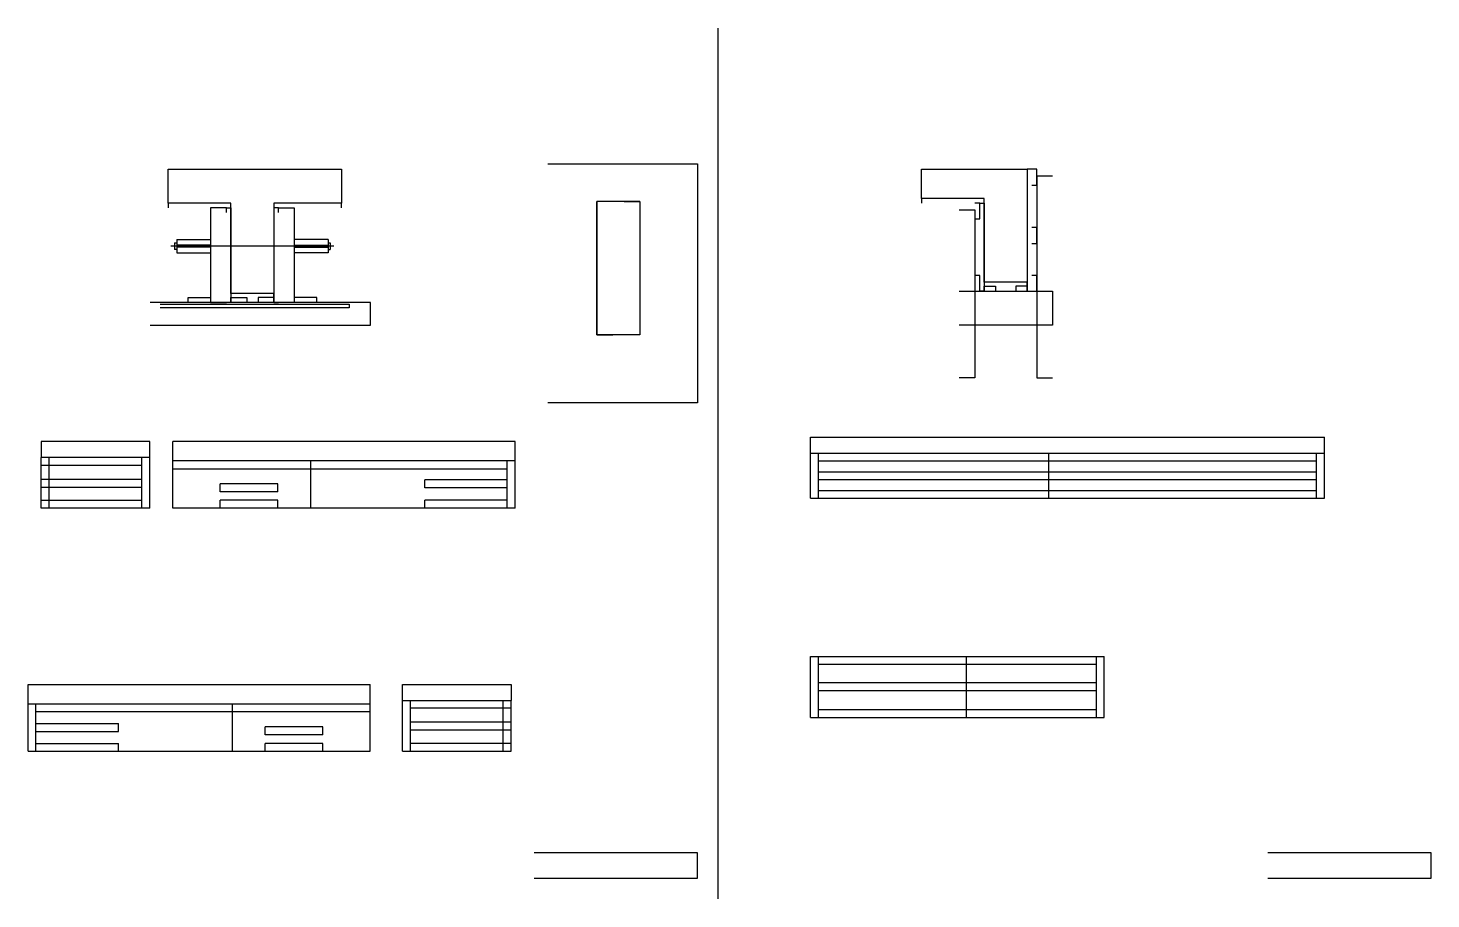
# Model space of a CAD drawing. Header units: metres. Extents: x 3467 to 4709, y 4004 to 4775.
import ezdxf

# ---------------------------------------------------------------- set-up
doc = ezdxf.new("R2010")
doc.units = ezdxf.units.M
for name, color, linetype in [('barrote', 7, 'Continuous'), ('CONCRETO', 7, 'Continuous'), ('COTA', 7, 'Continuous'), ('Cotas', 7, 'Continuous'), ('Madeira', 7, 'Continuous'), ('Painéis', 7, 'Continuous'), ('SARR_2.2x7', 7, 'Continuous'), ('SARR_3.5x7', 7, 'Continuous'), ('SCO-___-LAJ', 7, 'Continuous'), ('TENSOR', 7, 'Continuous'), ('Texto Seção', 7, 'Continuous')]:
    doc.layers.add(name, color=color, linetype=linetype)

msp = doc.modelspace()

# ---------------------------------------------------------------- linework, layer by layer
at = {"color": 7, "lineweight": 25}
for p, q in [((3596.6, 4584.8), (3596.6, 4578.8)), ((3596.6, 4584.8), (3598.6, 4584.8)), ((3598.6, 4587.8), (3598.6, 4575.8)), ((3598.6, 4587.8), (3628.6, 4587.8)), ((3732.6, 4587.8), (3702.6, 4587.8)), ((3732.6, 4587.8), (3732.6, 4575.8)), ((3732.6, 4584.8), (3734.6, 4584.8)), ((3734.6, 4584.8), (3734.6, 4578.8)), ((3598.6, 4578.8), (3596.6, 4578.8)), ((3628.6, 4582.8), (3598.6, 4582.8)), ((3628.6, 4580.8), (3598.6, 4580.8)), ((3598.6, 4575.8), (3628.6, 4575.8)), ((3702.6, 4582.8), (3732.6, 4582.8)), ((3702.6, 4580.8), (3732.6, 4580.8)), ((3732.6, 4575.8), (3702.6, 4575.8)), ((3732.6, 4578.8), (3734.6, 4578.8))]:
    msp.add_line(p, q, dxfattribs=at)
at = {"layer": 'barrote', "color": 7, "lineweight": 25}
msp.add_lwpolyline([(3575.1, 4511.9), (3770.3, 4511.9), (3770.3, 4531.9), (3575.1, 4531.9)], dxfattribs=at)
at = {"layer": 'CONCRETO', "color": 7, "lineweight": 25}
for points in [[(3591, 4619.9), (3591, 4649.9), (3744.6, 4649.9), (3744.6, 4619.9), (3684.6, 4619.9), (3684.6, 4539.9), (3646.6, 4539.9), (3646.6, 4619.9)], [(4258, 4623.9), (4258, 4649.9), (4313.6, 4649.9), (4313.6, 4649.9), (4351.6, 4649.9), (4351.6, 4549.9), (4313.6, 4549.9), (4313.6, 4623.9)]]:
    msp.add_lwpolyline(points, dxfattribs=at)
at = {"layer": 'COTA', "color": 7, "lineweight": 25}
for p, q in [((4077.7, 4774.9), (4077.7, 4004.1)), ((4159.8, 4398.7), (4159.8, 4412.7)), ((4159.8, 4412.7), (4614.8, 4412.7)), ((4614.8, 4398.7), (4614.8, 4412.7)), ((3478.7, 4408.9), (3478.7, 4394.9)), ((3574.7, 4408.9), (3478.7, 4408.9)), ((3574.7, 4394.9), (3574.7, 4408.9)), ((3898.2, 4408.9), (3595.2, 4408.9)), ((3595.2, 4391.9), (3595.2, 4408.9)), ((3898.2, 4391.9), (3898.2, 4408.9)), ((3467, 4193.8), (3770, 4193.8)), ((3467, 4176.8), (3467, 4193.8)), ((3770, 4176.8), (3770, 4193.8)), ((3798.6, 4179.8), (3798.6, 4193.8)), ((3798.6, 4193.8), (3894.6, 4193.8)), ((3894.6, 4193.8), (3894.6, 4179.8))]:
    msp.add_line(p, q, dxfattribs=at)
at = {"layer": 'Cotas', "color": 7, "lineweight": 25}
msp.add_lwpolyline([(3927.2, 4654.8), (4059.6, 4654.8), (4059.6, 4443.3), (3927.2, 4443.3)], dxfattribs=at)
at = {"layer": 'Madeira', "color": 7, "lineweight": 25}
for points in [[(4355.6, 4635.9), (4360, 4635.9), (4360, 4649.9), (4355.6, 4649.9)], [(3642.6, 4611.5), (3642.6, 4615.9), (3628.6, 4615.9), (3628.6, 4611.5)], [(3642.6, 4615.9), (3628.6, 4615.9), (3628.6, 4531.9), (3642.6, 4531.9)], [(3688.6, 4611.5), (3688.6, 4615.9), (3702.6, 4615.9), (3702.6, 4611.5)], [(3688.6, 4615.9), (3702.6, 4615.9), (3702.6, 4531.9), (3688.6, 4531.9)], [(4305.2, 4605.9), (4309.6, 4605.9), (4309.6, 4619.9), (4305.2, 4619.9)], [(4355.6, 4584.3), (4360, 4584.3), (4360, 4598.3), (4355.6, 4598.3)], [(4305.2, 4541.9), (4309.6, 4541.9), (4309.6, 4555.9), (4305.2, 4555.9)], [(4313.6, 4541.9), (4313.6, 4546.3), (4323.6, 4546.3), (4323.6, 4541.9)], [(4351.6, 4541.9), (4351.6, 4546.3), (4341.6, 4546.3), (4341.6, 4541.9)], [(4355.6, 4541.9), (4360, 4541.9), (4360, 4555.9), (4355.6, 4555.9)], [(3608.6, 4531.9), (3608.6, 4536.3), (3628.6, 4536.3), (3628.6, 4531.9)], [(3646.6, 4531.9), (3646.6, 4536.3), (3660.6, 4536.3), (3660.6, 4531.9)], [(3684.6, 4531.9), (3684.6, 4536.3), (3670.6, 4536.3), (3670.6, 4531.9)], [(3722.6, 4531.9), (3722.6, 4536.3), (3702.6, 4536.3), (3702.6, 4531.9)]]:
    msp.add_lwpolyline(points, dxfattribs=at)
at = {"layer": 'Painéis', "color": 7, "lineweight": 25}
for p, q in [((4008.6, 4621.4), (3970.6, 4621.4)), ((3970.6, 4503.4), (3970.6, 4621.4)), ((4008.6, 4621.4), (4008.6, 4503.4)), ((4008.6, 4503.4), (3970.6, 4503.4)), ((4159.8, 4398.7), (4614.8, 4398.7)), ((4159.8, 4358.7), (4159.8, 4398.7)), ((4370.8, 4358.7), (4370.8, 4398.7)), ((4614.8, 4358.7), (4614.8, 4398.7)), ((3574.7, 4394.9), (3478.7, 4394.9)), ((3478.7, 4349.9), (3478.7, 4394.9)), ((3574.7, 4349.9), (3574.7, 4394.9)), ((3898.2, 4391.9), (3595.2, 4391.9)), ((3595.2, 4349.9), (3595.2, 4391.9)), ((3717.2, 4349.9), (3717.2, 4391.9)), ((3898.2, 4349.9), (3898.2, 4391.9)), ((3574.7, 4349.9), (3478.7, 4349.9)), ((3898.2, 4349.9), (3595.2, 4349.9)), ((4159.8, 4358.7), (4614.8, 4358.7)), ((4159.8, 4218.8), (4419.8, 4218.8)), ((4159.8, 4164.8), (4159.8, 4218.8)), ((4297.8, 4164.8), (4297.8, 4218.8)), ((4419.8, 4164.8), (4419.8, 4218.8)), ((3467, 4176.8), (3770, 4176.8)), ((3467, 4134.8), (3467, 4176.8)), ((3648, 4134.8), (3648, 4176.8)), ((3770, 4134.8), (3770, 4176.8)), ((3798.6, 4179.8), (3894.6, 4179.8)), ((3798.6, 4134.8), (3798.6, 4179.8)), ((3894.6, 4134.8), (3894.6, 4179.8)), ((4159.8, 4164.8), (4419.8, 4164.8)), ((3467, 4134.8), (3770, 4134.8)), ((3798.6, 4134.8), (3894.6, 4134.8))]:
    msp.add_line(p, q, dxfattribs=at)
for points in [[(4355.6, 4649.9), (4351.6, 4649.9), (4351.6, 4541.9), (4355.6, 4541.9)], [(4313.6, 4619.9), (4313.6, 4623.9), (4258, 4623.9), (4258, 4619.9)], [(3646.6, 4615.9), (3646.6, 4619.9), (3591, 4619.9), (3591, 4615.9)], [(3642.6, 4615.9), (3646.6, 4615.9), (3646.6, 4531.9), (3642.6, 4531.9)], [(3744.6, 4615.9), (3744.6, 4619.9), (3684.6, 4619.9), (3684.6, 4615.9)], [(3688.6, 4615.9), (3684.6, 4615.9), (3684.6, 4531.9), (3688.6, 4531.9)], [(4309.6, 4619.9), (4313.6, 4619.9), (4313.6, 4541.9), (4309.6, 4541.9)], [(4351.6, 4546.3), (4351.6, 4549.9), (4313.6, 4549.9), (4313.6, 4546.3)], [(3684.6, 4536.3), (3684.6, 4539.9), (3646.6, 4539.9), (3646.6, 4536.3)]]:
    msp.add_lwpolyline(points, dxfattribs=at)
at = {"layer": 'SARR_2.2x7', "color": 7, "lineweight": 25}
for p, q in [((4166.8, 4358.7), (4166.8, 4398.7)), ((4607.8, 4358.7), (4607.8, 4398.7)), ((3478.7, 4387.9), (3567.7, 4387.9)), ((3485.7, 4349.9), (3485.7, 4394.9)), ((3567.7, 4349.9), (3567.7, 4394.9)), ((3595.2, 4384.9), (3717.2, 4384.9)), ((3717.2, 4384.9), (3891.2, 4384.9)), ((3891.2, 4349.9), (3891.2, 4391.9)), ((4166.8, 4391.7), (4607.8, 4391.7)), ((3478.7, 4375.5), (3567.7, 4375.5)), ((3891.2, 4375), (3818.2, 4375)), ((3818.2, 4368), (3818.2, 4375)), ((4166.8, 4382.2), (4370.8, 4382.2)), ((4166.8, 4375.2), (4370.8, 4375.2)), ((4370.8, 4382.2), (4607.8, 4382.2)), ((4370.8, 4375.2), (4607.8, 4375.2)), ((3478.7, 4368.5), (3567.7, 4368.5)), ((3688.2, 4371.5), (3637.2, 4371.5)), ((3637.2, 4364.5), (3637.2, 4371.5)), ((3688.2, 4364.5), (3637.2, 4364.5)), ((3688.2, 4364.5), (3688.2, 4371.5)), ((3891.2, 4368), (3818.2, 4368)), ((4166.8, 4365.7), (4607.8, 4365.7)), ((3478.7, 4356.9), (3567.7, 4356.9)), ((3688.2, 4356.9), (3637.2, 4356.9)), ((3637.2, 4349.9), (3637.2, 4356.9)), ((3688.2, 4349.9), (3688.2, 4356.9)), ((3891.2, 4356.9), (3818.2, 4356.9)), ((3818.2, 4349.9), (3818.2, 4356.9)), ((4166.8, 4164.8), (4166.8, 4218.8)), ((4166.8, 4211.8), (4297.8, 4211.8)), ((4297.8, 4211.8), (4412.8, 4211.8)), ((4412.8, 4164.8), (4412.8, 4218.8)), ((4166.8, 4195.6), (4297.8, 4195.6)), ((4166.8, 4188.6), (4297.8, 4188.6)), ((4297.8, 4195.6), (4412.8, 4195.6)), ((4297.8, 4188.6), (4412.8, 4188.6)), ((3474, 4134.8), (3474, 4176.8)), ((3805.6, 4134.8), (3805.6, 4179.8)), ((3887.6, 4134.8), (3887.6, 4179.8)), ((3648, 4169.8), (3474, 4169.8)), ((3770, 4169.8), (3648, 4169.8)), ((3894.6, 4172.8), (3805.6, 4172.8)), ((4166.8, 4171.8), (4297.8, 4171.8)), ((4297.8, 4171.8), (4412.8, 4171.8)), ((3474, 4159.3), (3547, 4159.3)), ((3474, 4152.3), (3547, 4152.3)), ((3547, 4152.3), (3547, 4159.3)), ((3728, 4156.4), (3677, 4156.4)), ((3677, 4149.4), (3677, 4156.4)), ((3728, 4149.4), (3677, 4149.4)), ((3728, 4149.4), (3728, 4156.4)), ((3894.6, 4160.5), (3805.6, 4160.5)), ((3894.6, 4153.5), (3805.6, 4153.5)), ((3474, 4141.8), (3547, 4141.8)), ((3547, 4134.8), (3547, 4141.8)), ((3728, 4141.8), (3677, 4141.8)), ((3677, 4134.8), (3677, 4141.8)), ((3728, 4134.8), (3728, 4141.8)), ((3894.6, 4141.8), (3805.6, 4141.8))]:
    msp.add_line(p, q, dxfattribs=at)
for points in [[(3984.6, 4621.4), (3970.6, 4621.4), (3970.6, 4503.4), (3984.6, 4503.4)], [(3994.6, 4621.4), (4008.6, 4621.4), (4008.6, 4503.4), (3994.6, 4503.4)]]:
    msp.add_lwpolyline(points, dxfattribs=at)
at = {"layer": 'SARR_3.5x7', "color": 7, "lineweight": 25}
for points in [[(4374, 4643.9), (4360, 4643.9), (4360, 4465.4), (4374, 4465.4)], [(4291.2, 4613.9), (4305.2, 4613.9), (4305.2, 4465.4), (4291.2, 4465.4)], [(4291.2, 4541.9), (4374, 4541.9), (4374, 4511.8), (4291.2, 4511.8)]]:
    msp.add_lwpolyline(points, dxfattribs=at)
at = {"layer": 'SCO-___-LAJ', "color": 7, "lineweight": 25}
msp.add_lwpolyline([(3584.1, 4530.5), (3751.4, 4530.5), (3751.4, 4527.3), (3584.1, 4527.3)], dxfattribs=at)
at = {"layer": 'TENSOR', "color": 7, "lineweight": 25}
msp.add_line((3737.6, 4581.8), (3593.3, 4581.8), dxfattribs=at)
at = {"layer": 'Texto Seção', "color": 7, "lineweight": 25}
for points in [[(3915.1, 4045.3), (4059.4, 4045.3), (4059.4, 4022.1), (3915.1, 4022.1)], [(4564.7, 4045.3), (4709, 4045.3), (4709, 4022.1), (4564.7, 4022.1)]]:
    msp.add_lwpolyline(points, dxfattribs=at)

doc.saveas('drawing.dxf')
